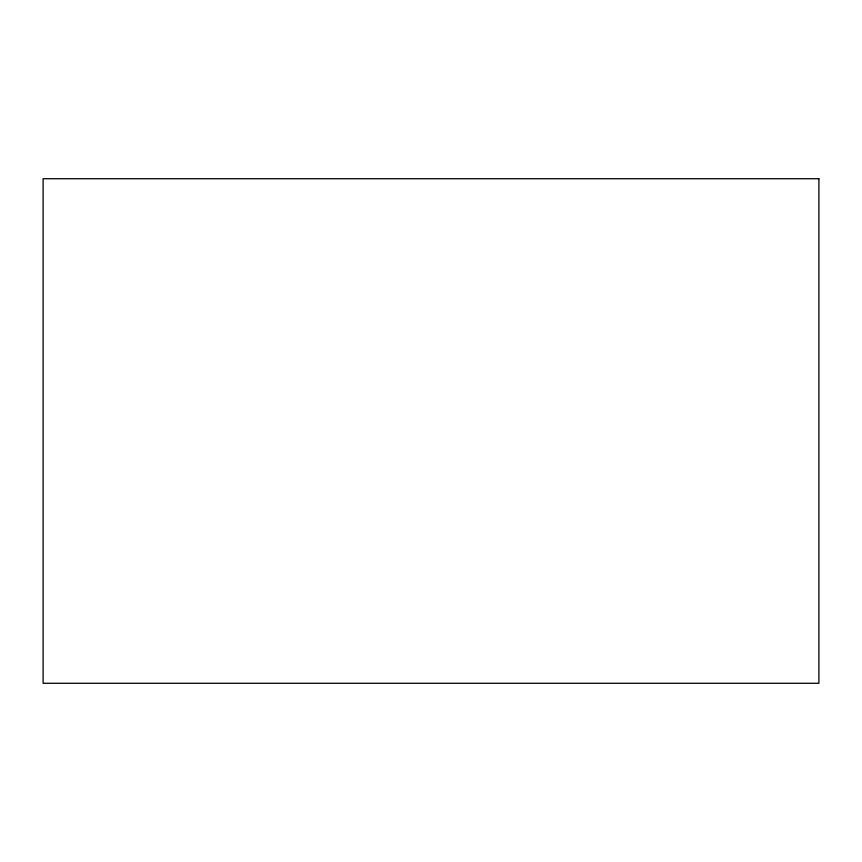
<?xml version="1.0" encoding="UTF-8"?>
<svg xmlns="http://www.w3.org/2000/svg" width="862" height="862" viewBox="0 0 862 862"><rect width="100%" height="100%" fill="white"/><g stroke="black" fill="none" stroke-linecap="round" stroke-linejoin="round"><path stroke-width="1.29" d="M818.9 178.714L43.1 178.714L43.1 683.286L818.9 683.286L818.9 178.714"/></g></svg>
